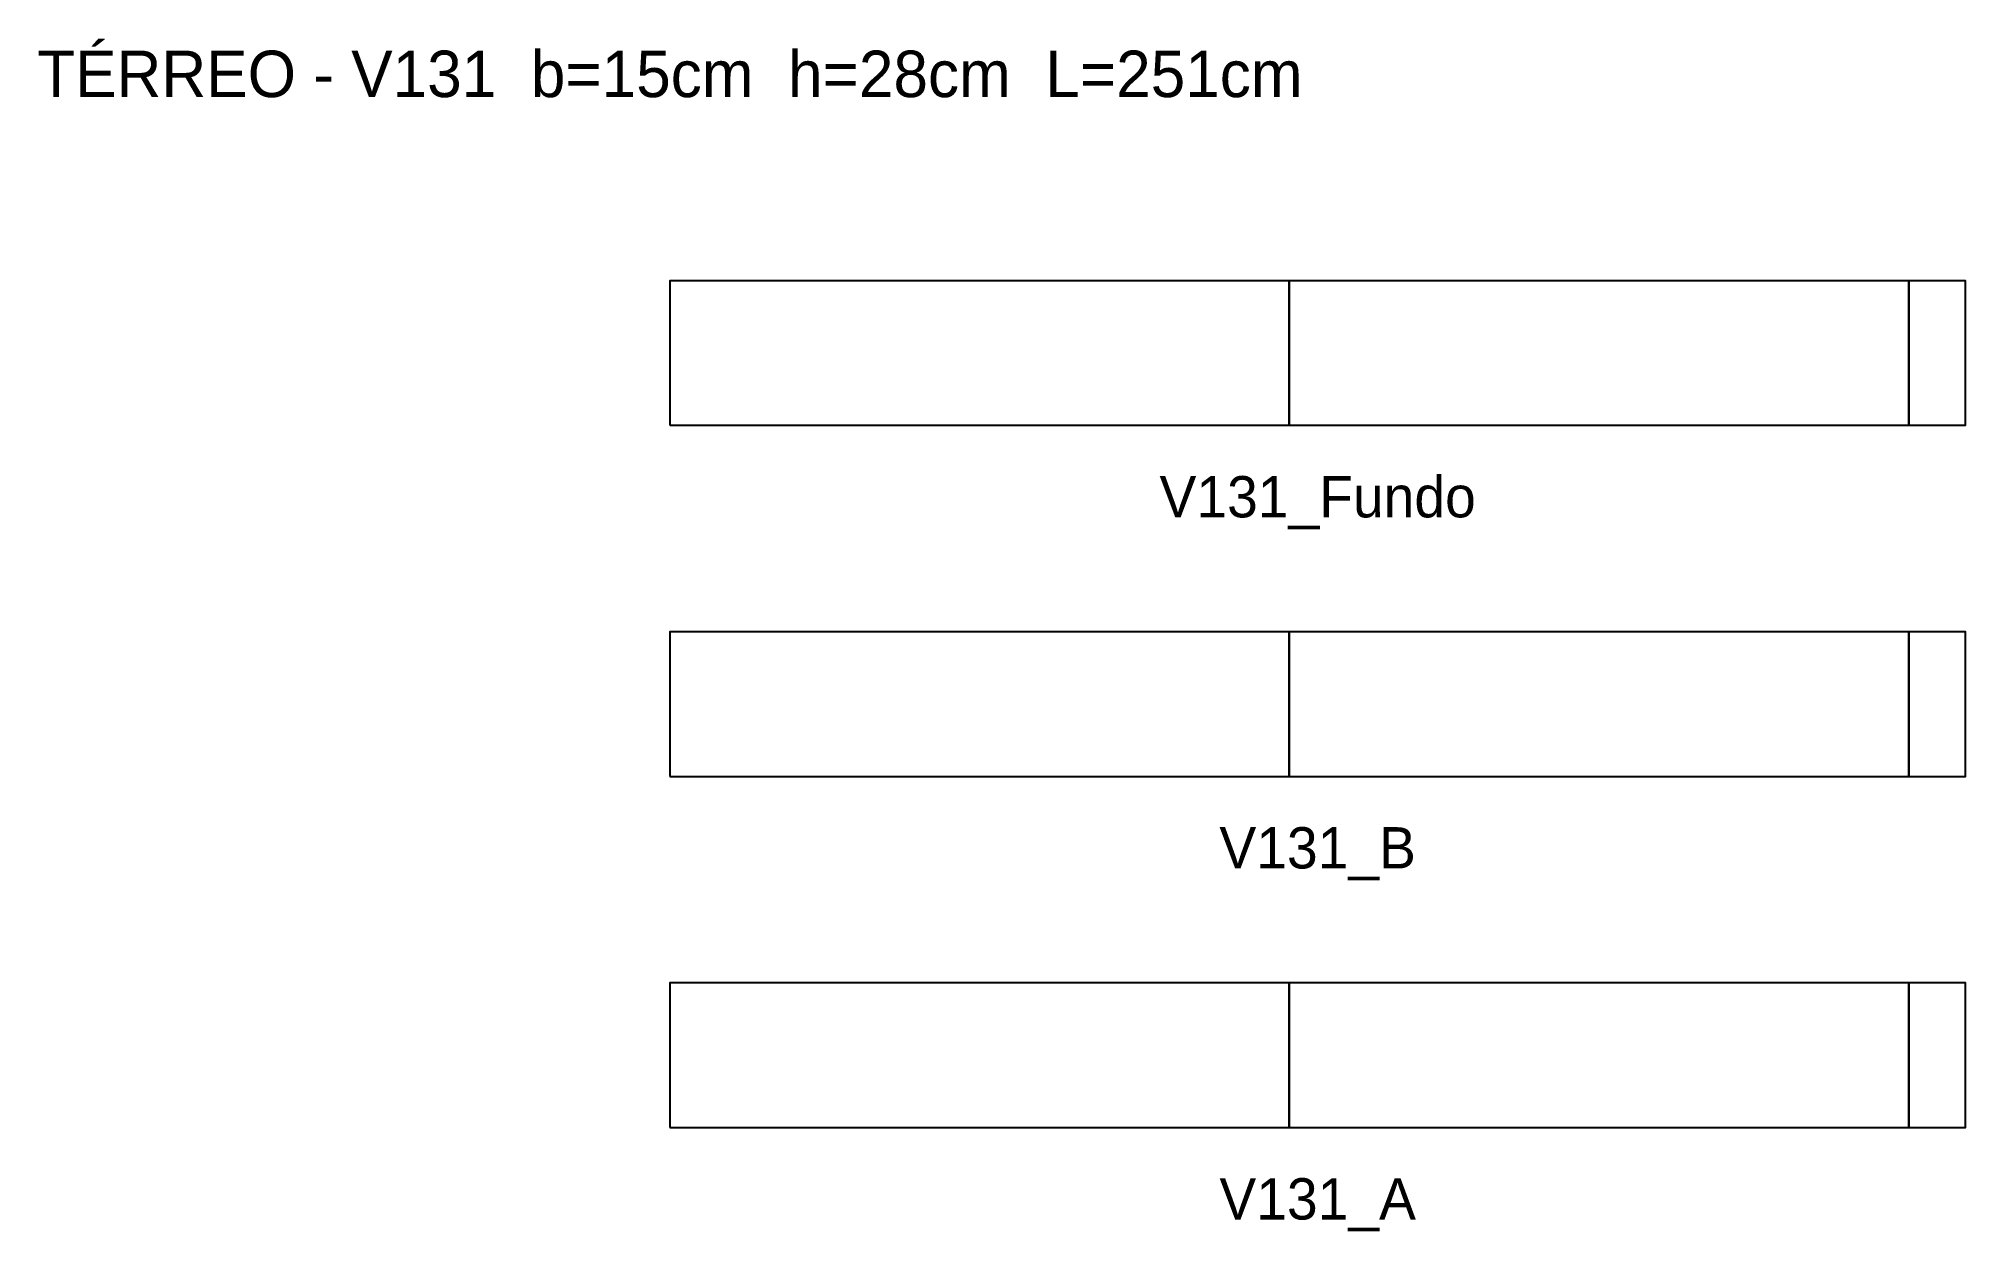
# Model space of a CAD drawing. Header units: metres. Extents: x -122 to 251, y -20 to 211.
import ezdxf

# ---------------------------------------------------------------- set-up
doc = ezdxf.new("R2010")
doc.units = ezdxf.units.M
for name, color, linetype in [('NOMENCLATURA', 2, 'Continuous'), ('Paineis', 7, 'Continuous'), ('Texto Secao', 2, 'Continuous')]:
    doc.layers.add(name, color=color, linetype=linetype)

msp = doc.modelspace()

# ---------------------------------------------------------------- linework, layer by layer
at = {"layer": 'Paineis'}
for points in [[(0, 136), (120, 136), (120, 164), (0, 164)], [(120, 136), (240, 136), (240, 164), (120, 164)], [(240, 136), (251, 136), (251, 164), (240, 164)], [(0, 68), (120, 68), (120, 96), (0, 96)], [(120, 68), (240, 68), (240, 96), (120, 96)], [(240, 68), (251, 68), (251, 96), (240, 96)], [(0, 0), (120, 0), (120, 28), (0, 28)], [(120, 0), (240, 0), (240, 28), (120, 28)], [(240, 0), (251, 0), (251, 28), (240, 28)]]:
    msp.add_lwpolyline(points, close=True, dxfattribs=at)

# ---------------------------------------------------------------- texts
at = {"layer": 'NOMENCLATURA', "insert": (0, 204), "char_height": 9, "width": 271, "attachment_point": 5}
msp.add_mtext('TÉRREO - V131  b=15cm  h=28cm  L=251cm', dxfattribs=at)
at = {"layer": 'Texto Secao', "char_height": 8, "width": 271, "attachment_point": 5}
for s, insert in [('V131_Fundo', (125.5, 121)), ('V131_B', (125.5, 53)), ('V131_A', (125.5, -15))]:
    msp.add_mtext(s, dxfattribs=dict(at, insert=insert))

doc.saveas('drawing.dxf')
